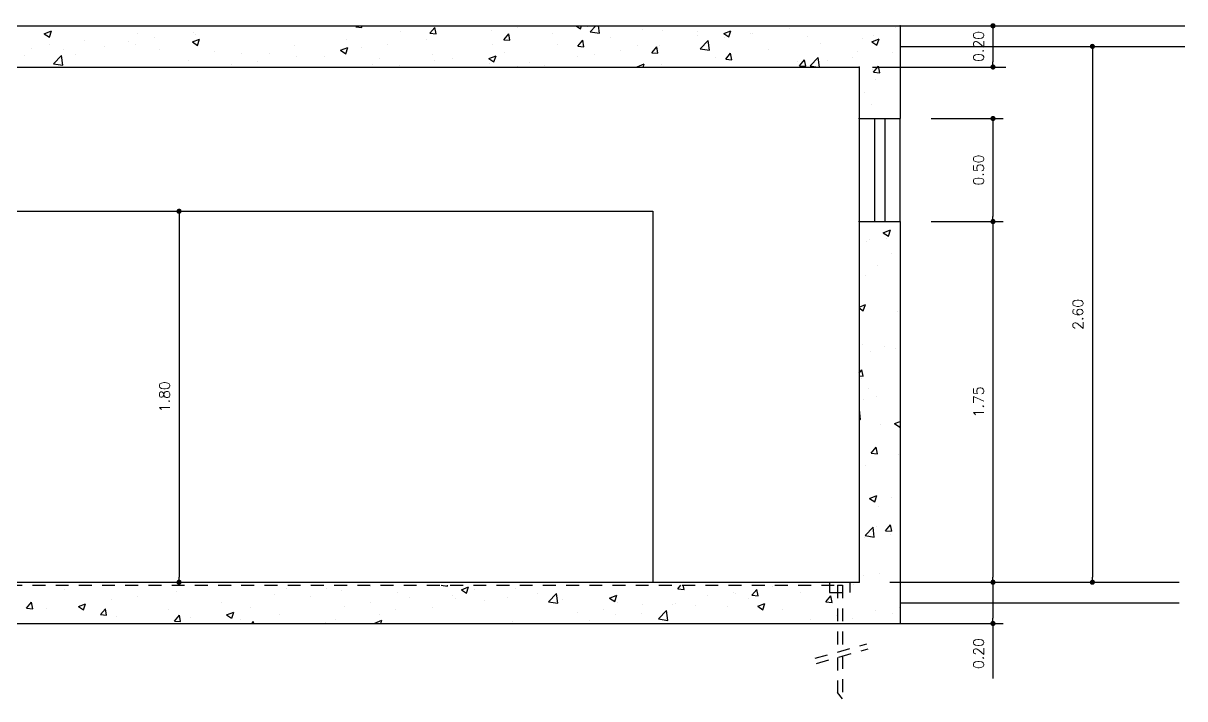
# Model space of a CAD drawing. Extents: x -14.6 to 12.4, y -16 to 11.8.
# Drawn here: x 0.55 to 11.81, y -14.55 to -8 of the extents above; entities that cross this region are included whole.
import ezdxf

# ---------------------------------------------------------------- set-up
doc = ezdxf.new("R2010")
doc.units = 0
doc.header["$LTSCALE"] = 0.5
doc.header["$MEASUREMENT"] = 0
doc.linetypes.add('HIDDEN', pattern=[0.375, 0.25, -0.125])
doc.layers.get('0').update_dxf_attribs({"linetype": 'CONTINUOUS'})
doc.layers.get('DEFPOINTS').update_dxf_attribs({"linetype": 'CONTINUOUS'})
doc.layers.add('DETALHES', color=4, linetype='CONTINUOUS')
doc.styles.add('ROMANS', font='romans')
doc.dimstyles.new('LINEAR', dxfattribs={"dimtxt": 0.1, "dimasz": 0.05, "dimexe": 0.1, "dimexo": 0.3, "dimgap": 0.09, "dimtad": 1, "dimlfac": 0.5, "dimzin": 1, "dimtxsty": 'ROMANS', "dimblk1": 'DOT', "dimblk2": 'DOT', "dimsah": 1, "dimcen": 0.09, "dimclrd": 1, "dimclre": 1, "dimclrt": 3, "dimazin": 3, "dimtfac": 1, "dimtdec": 4, "dimtmove": 0, "dimatfit": 3, "dimtolj": 1, "dimtzin": 1})

# ---------------------------------------------------------------- blocks, each defined once
blk = doc.blocks.new('_DOT')
at = {"color": 0, "linetype": 'BYBLOCK'}
blk.add_line((-0.5, 0), (-1, 0), dxfattribs=at)
at = {"color": 0, "linetype": 'BYBLOCK', "const_width": 0.5}
blk.add_lwpolyline([(-0.25, 0, 1), (0.25, 0, 1)], format="xyb", close=True, dxfattribs=at)
blk = doc.blocks.new('*D5')
at = {"color": 1, "linetype": 'BYBLOCK'}
for p, q in [((2.057, -9.82), (2.162, -9.82)), ((2.062, -9.87), (2.062, -13.37)), ((2.057, -13.42), (2.162, -13.42))]:
    blk.add_line(p, q, dxfattribs=at)
at = {"layer": 'DEFPOINTS', "color": 0, "linetype": 'BYBLOCK'}
for p in [(1.757, -9.82), (1.757, -13.42), (2.062, -13.42)]:
    blk.add_point(p, dxfattribs=at)
at = {"color": 1, "linetype": 'BYBLOCK', "xscale": 0.05, "yscale": 0.05, "zscale": 0.05}
for p, rotation in [((2.062, -9.82), 90), ((2.062, -13.42), 270)]:
    blk.add_blockref('_DOT', p, dxfattribs=dict(at, rotation=rotation))
at = {"color": 3, "linetype": 'BYBLOCK', "insert": (1.922, -11.62), "char_height": 0.1, "attachment_point": 5, "rotation": 90, "style": 'ROMANS'}
blk.add_mtext('\\A1;1.80', dxfattribs=at)
blk = doc.blocks.new('*D6')
at = {"color": 1, "linetype": 'BYBLOCK'}
for p, q in [((8.787, -8.02), (10.055, -8.02)), ((9.955, -8.07), (9.955, -8.37)), ((8.787, -8.42), (10.055, -8.42))]:
    blk.add_line(p, q, dxfattribs=at)
at = {"layer": 'DEFPOINTS', "color": 0, "linetype": 'BYBLOCK'}
for p in [(8.487, -8.02), (8.487, -8.42), (9.955, -8.42)]:
    blk.add_point(p, dxfattribs=at)
at = {"color": 1, "linetype": 'BYBLOCK', "xscale": 0.05, "yscale": 0.05, "zscale": 0.05}
for p, rotation in [((9.955, -8.02), 90), ((9.955, -8.42), 270)]:
    blk.add_blockref('_DOT', p, dxfattribs=dict(at, rotation=rotation))
at = {"color": 3, "linetype": 'BYBLOCK', "insert": (9.815, -8.22), "char_height": 0.1, "attachment_point": 5, "rotation": 90, "style": 'ROMANS'}
blk.add_mtext('\\A1;0.20', dxfattribs=at)
blk = doc.blocks.new('*D7')
at = {"color": 1, "linetype": 'BYBLOCK'}
for p, q in [((9.356, -8.92), (10.055, -8.92)), ((9.955, -8.97), (9.955, -9.87)), ((9.356, -9.92), (10.055, -9.92))]:
    blk.add_line(p, q, dxfattribs=at)
at = {"layer": 'DEFPOINTS', "color": 0, "linetype": 'BYBLOCK'}
for p in [(9.056, -8.92), (9.056, -9.92), (9.955, -9.92)]:
    blk.add_point(p, dxfattribs=at)
at = {"color": 1, "linetype": 'BYBLOCK', "xscale": 0.05, "yscale": 0.05, "zscale": 0.05}
for p, rotation in [((9.955, -8.92), 90), ((9.955, -9.92), 270)]:
    blk.add_blockref('_DOT', p, dxfattribs=dict(at, rotation=rotation))
at = {"color": 3, "linetype": 'BYBLOCK', "insert": (9.815, -9.42), "char_height": 0.1, "attachment_point": 5, "rotation": 90, "style": 'ROMANS'}
blk.add_mtext('\\A1;0.50', dxfattribs=at)
blk = doc.blocks.new('*D8')
at = {"color": 1, "linetype": 'BYBLOCK'}
for p, q in [((9.356, -9.92), (10.055, -9.92)), ((9.955, -9.97), (9.955, -13.37)), ((9.356, -13.42), (10.055, -13.42))]:
    blk.add_line(p, q, dxfattribs=at)
at = {"layer": 'DEFPOINTS', "color": 0, "linetype": 'BYBLOCK'}
for p in [(9.056, -9.92), (9.056, -13.42), (9.955, -13.42)]:
    blk.add_point(p, dxfattribs=at)
at = {"color": 1, "linetype": 'BYBLOCK', "xscale": 0.05, "yscale": 0.05, "zscale": 0.05}
for p, rotation in [((9.955, -9.92), 90), ((9.955, -13.42), 270)]:
    blk.add_blockref('_DOT', p, dxfattribs=dict(at, rotation=rotation))
at = {"color": 3, "linetype": 'BYBLOCK', "insert": (9.815, -11.67), "char_height": 0.1, "attachment_point": 5, "rotation": 90, "style": 'ROMANS'}
blk.add_mtext('\\A1;1.75', dxfattribs=at)
blk = doc.blocks.new('*D9')
at = {"color": 1, "linetype": 'BYBLOCK'}
for p, q in [((8.956, -13.42), (10.055, -13.42)), ((9.955, -13.47), (9.955, -13.77)), ((8.956, -13.82), (10.055, -13.82)), ((9.955, -13.82), (9.955, -14.355))]:
    blk.add_line(p, q, dxfattribs=at)
at = {"layer": 'DEFPOINTS', "color": 0, "linetype": 'BYBLOCK'}
for p in [(8.656, -13.42), (8.656, -13.82), (9.955, -13.82)]:
    blk.add_point(p, dxfattribs=at)
at = {"color": 1, "linetype": 'BYBLOCK', "xscale": 0.05, "yscale": 0.05, "zscale": 0.05}
for p, rotation in [((9.955, -13.42), 90), ((9.955, -13.82), 270)]:
    blk.add_blockref('_DOT', p, dxfattribs=dict(at, rotation=rotation))
at = {"color": 3, "linetype": 'BYBLOCK', "insert": (9.815, -14.112), "char_height": 0.1, "attachment_point": 5, "rotation": 90, "style": 'ROMANS'}
blk.add_mtext('\\A1;0.20', dxfattribs=at)
blk = doc.blocks.new('*D10')
at = {"color": 1, "linetype": 'BYBLOCK'}
for p, q in [((9.356, -8.22), (11.019, -8.22)), ((10.919, -8.27), (10.919, -13.37)), ((9.356, -13.42), (11.019, -13.42))]:
    blk.add_line(p, q, dxfattribs=at)
at = {"layer": 'DEFPOINTS', "color": 0, "linetype": 'BYBLOCK'}
for p in [(9.056, -8.22), (9.056, -13.42), (10.919, -13.42)]:
    blk.add_point(p, dxfattribs=at)
at = {"color": 1, "linetype": 'BYBLOCK', "xscale": 0.05, "yscale": 0.05, "zscale": 0.05}
for p, rotation in [((10.919, -8.22), 90), ((10.919, -13.42), 270)]:
    blk.add_blockref('_DOT', p, dxfattribs=dict(at, rotation=rotation))
at = {"color": 3, "linetype": 'BYBLOCK', "insert": (10.779, -10.82), "char_height": 0.1, "attachment_point": 5, "rotation": 90, "style": 'ROMANS'}
blk.add_mtext('\\A1;2.60', dxfattribs=at)

msp = doc.modelspace()

# ---------------------------------------------------------------- linework, layer by layer
at = {"color": 4}
for p, q in [((-6.744, -8.02), (9.056, -8.02)), ((9.056, -8.02), (11.815, -8.02)), ((9.056, -8.02), (9.056, -8.92)), ((9.056, -8.22), (11.815, -8.22)), ((-6.544, -8.42), (8.656, -8.42)), ((8.656, -8.42), (8.656, -8.92)), ((8.656, -8.92), (9.056, -8.92)), ((8.656, -9.92), (8.656, -13.42)), ((8.656, -9.92), (9.056, -9.92)), ((9.056, -9.92), (9.056, -13.82)), ((-1.763, -13.42), (8.656, -13.42)), ((8.368, -13.42), (8.568, -13.42)), ((9.056, -13.42), (11.761, -13.42)), ((9.056, -13.62), (11.761, -13.62)), ((-10.344, -13.82), (9.056, -13.82))]:
    msp.add_line(p, q, dxfattribs=at)
at = {"color": 1}
for p, q in [((0.755, -8.097), (0.825, -8.07)), ((0.755, -8.097), (0.805, -8.13)), ((0.805, -8.13), (0.825, -8.07)), ((1.66, -8.092), (1.66, -8.092)), ((2.165, -8.028), (2.165, -8.028)), ((2.202, -8.088), (2.202, -8.088)), ((2.226, -8.101), (2.226, -8.101)), ((3.777, -8.03), (3.785, -8.02)), ((3.777, -8.03), (3.836, -8.036)), ((3.836, -8.036), (3.834, -8.02)), ((4.21, -8.077), (4.21, -8.077)), ((4.494, -8.093), (4.542, -8.036)), ((4.494, -8.093), (4.554, -8.098)), ((4.554, -8.098), (4.542, -8.036)), ((5.091, -8.068), (5.091, -8.068)), ((5.211, -8.156), (5.259, -8.098)), ((5.271, -8.161), (5.259, -8.098)), ((5.342, -8.035), (5.342, -8.035)), ((5.684, -8.097), (5.684, -8.097)), ((5.914, -8.02), (5.956, -8.048)), ((5.956, -8.048), (5.966, -8.02)), ((6.02, -8.031), (6.02, -8.031)), ((6.049, -8.078), (6.104, -8.02)), ((6.049, -8.078), (6.138, -8.091)), ((6.138, -8.091), (6.13, -8.02)), ((6.554, -8.054), (6.554, -8.054)), ((6.754, -8.066), (6.754, -8.066)), ((7.088, -8.076), (7.088, -8.076)), ((7.344, -8.095), (7.414, -8.068)), ((7.344, -8.095), (7.393, -8.128)), ((7.393, -8.128), (7.414, -8.068)), ((7.6, -8.097), (7.6, -8.097)), ((7.621, -8.099), (7.621, -8.099)), ((7.979, -8.047), (7.979, -8.047)), ((9.012, -8.032), (9.012, -8.032)), ((0.806, -8.202), (0.806, -8.202)), ((1.146, -8.162), (1.146, -8.162)), ((1.573, -8.171), (1.573, -8.171)), ((1.643, -8.201), (1.643, -8.201)), ((1.823, -8.138), (1.823, -8.138)), ((2.192, -8.177), (2.262, -8.15)), ((2.192, -8.177), (2.242, -8.211)), ((2.242, -8.21), (2.262, -8.15)), ((3.185, -8.216), (3.185, -8.216)), ((3.69, -8.152), (3.69, -8.152)), ((4.081, -8.201), (4.081, -8.201)), ((4.46, -8.151), (4.46, -8.151)), ((5.101, -8.197), (5.101, -8.197)), ((5.211, -8.156), (5.271, -8.161)), ((5.736, -8.2), (5.736, -8.2)), ((5.928, -8.219), (5.977, -8.161)), ((5.928, -8.219), (5.988, -8.224)), ((5.988, -8.224), (5.977, -8.161)), ((6.249, -8.13), (6.249, -8.13)), ((6.507, -8.216), (6.507, -8.216)), ((6.718, -8.213), (6.718, -8.213)), ((7.09, -8.116), (7.09, -8.116)), ((7.116, -8.243), (7.194, -8.162)), ((7.205, -8.257), (7.194, -8.162)), ((7.35, -8.13), (7.35, -8.13)), ((8.155, -8.121), (8.155, -8.121)), ((8.28, -8.189), (8.28, -8.189)), ((8.689, -8.144), (8.689, -8.144)), ((8.781, -8.175), (8.851, -8.148)), ((8.781, -8.175), (8.83, -8.208)), ((8.799, -8.114), (8.799, -8.114)), ((8.83, -8.208), (8.851, -8.148)), ((0.562, -8.304), (0.562, -8.304)), ((0.627, -8.237), (0.627, -8.237)), ((0.845, -8.39), (0.923, -8.308)), ((0.934, -8.403), (0.923, -8.308)), ((0.941, -8.254), (0.941, -8.254)), ((1.06, -8.301), (1.06, -8.301)), ((1.34, -8.225), (1.34, -8.225)), ((1.873, -8.247), (1.873, -8.247)), ((2.407, -8.27), (2.407, -8.27)), ((2.672, -8.286), (2.672, -8.286)), ((2.941, -8.292), (2.941, -8.292)), ((3.199, -8.317), (3.199, -8.317)), ((3.475, -8.315), (3.475, -8.315)), ((3.629, -8.257), (3.699, -8.23)), ((3.629, -8.257), (3.679, -8.291)), ((3.679, -8.291), (3.699, -8.23)), ((3.831, -8.234), (3.831, -8.234)), ((4.517, -8.297), (4.517, -8.297)), ((5.066, -8.337), (5.136, -8.31)), ((5.116, -8.371), (5.136, -8.31)), ((5.216, -8.275), (5.216, -8.275)), ((5.923, -8.316), (5.923, -8.316)), ((6.089, -8.296), (6.089, -8.296)), ((6.339, -8.263), (6.339, -8.263)), ((6.646, -8.281), (6.694, -8.224)), ((6.646, -8.281), (6.705, -8.287)), ((6.706, -8.287), (6.694, -8.224)), ((7.116, -8.243), (7.205, -8.257)), ((7.261, -8.324), (7.261, -8.324)), ((7.363, -8.344), (7.411, -8.287)), ((7.423, -8.349), (7.411, -8.287)), ((7.775, -8.253), (7.775, -8.253)), ((8.183, -8.409), (8.261, -8.327)), ((8.272, -8.42), (8.261, -8.327)), ((8.597, -8.326), (8.597, -8.326)), ((8.638, -8.266), (8.638, -8.266)), ((8.976, -8.276), (8.976, -8.276)), ((0.845, -8.39), (0.934, -8.403)), ((2.152, -8.361), (2.152, -8.361)), ((2.57, -8.4), (2.57, -8.4)), ((2.82, -8.367), (2.82, -8.367)), ((3.934, -8.397), (3.934, -8.397)), ((4.009, -8.337), (4.009, -8.337)), ((4.198, -8.409), (4.198, -8.409)), ((4.542, -8.36), (4.542, -8.36)), ((4.711, -8.339), (4.711, -8.339)), ((5.066, -8.337), (5.116, -8.371)), ((5.076, -8.382), (5.076, -8.382)), ((5.34, -8.416), (5.34, -8.416)), ((5.457, -8.379), (5.457, -8.379)), ((5.61, -8.405), (5.61, -8.405)), ((6.503, -8.417), (6.573, -8.39)), ((6.503, -8.417), (6.507, -8.42)), ((6.563, -8.42), (6.573, -8.39)), ((6.742, -8.399), (6.742, -8.399)), ((7.363, -8.344), (7.423, -8.349)), ((8.055, -8.366), (8.055, -8.366)), ((8.08, -8.407), (8.128, -8.349)), ((8.08, -8.407), (8.14, -8.412)), ((8.14, -8.412), (8.128, -8.349)), ((8.183, -8.409), (8.257, -8.42)), ((8.347, -8.359), (8.347, -8.359)), ((8.787, -8.447), (8.787, -8.447)), ((8.797, -8.47), (8.846, -8.412)), ((8.857, -8.475), (8.846, -8.412)), ((8.797, -8.47), (8.857, -8.475)), ((8.813, -8.54), (8.813, -8.54)), ((8.713, -8.67), (8.713, -8.67)), ((8.775, -8.78), (8.775, -8.78)), ((8.891, -10.028), (8.961, -10.001)), ((8.941, -10.061), (8.961, -10.001)), ((8.726, -10.111), (8.726, -10.111)), ((8.758, -10.093), (8.758, -10.093)), ((8.891, -10.028), (8.941, -10.061)), ((8.921, -10.082), (8.921, -10.082)), ((8.969, -10.228), (8.969, -10.228)), ((8.833, -10.348), (8.833, -10.348)), ((8.714, -10.444), (8.714, -10.444)), ((8.658, -10.476), (8.658, -10.476)), ((8.656, -10.75), (8.718, -10.726)), ((8.656, -10.758), (8.697, -10.786)), ((8.697, -10.786), (8.718, -10.726)), ((8.702, -10.777), (8.702, -10.777)), ((9.027, -10.788), (9.027, -10.788)), ((8.69, -11.11), (8.69, -11.11)), ((8.899, -11.135), (8.899, -11.135)), ((9.014, -11.149), (9.014, -11.149)), ((8.764, -11.182), (8.764, -11.182)), ((8.656, -11.391), (8.683, -11.358)), ((8.695, -11.421), (8.683, -11.358)), ((8.656, -11.418), (8.695, -11.421)), ((8.678, -11.443), (8.678, -11.443)), ((8.751, -11.544), (8.751, -11.544)), ((8.7, -11.643), (8.7, -11.643)), ((8.83, -11.615), (8.83, -11.615)), ((8.656, -11.75), (8.659, -11.746)), ((8.67, -11.841), (8.659, -11.746)), ((8.666, -11.776), (8.666, -11.776)), ((8.656, -11.839), (8.67, -11.841)), ((8.867, -11.888), (8.867, -11.888)), ((9.001, -11.881), (9.056, -11.86)), ((9.001, -11.881), (9.051, -11.914)), ((9.051, -11.914), (9.056, -11.901)), ((8.774, -12.168), (8.822, -12.11)), ((8.834, -12.173), (8.822, -12.11)), ((8.774, -12.168), (8.834, -12.173)), ((9.039, -12.177), (9.039, -12.177)), ((8.716, -12.289), (8.716, -12.289)), ((8.758, -12.606), (8.828, -12.579)), ((8.758, -12.606), (8.808, -12.639)), ((8.808, -12.639), (8.828, -12.579)), ((8.972, -12.594), (8.972, -12.594)), ((8.84, -12.685), (8.84, -12.685)), ((8.714, -12.967), (8.792, -12.886)), ((8.803, -12.981), (8.792, -12.886)), ((8.828, -12.881), (8.828, -12.881)), ((8.913, -12.92), (8.961, -12.863)), ((8.913, -12.92), (8.972, -12.925)), ((8.973, -12.925), (8.961, -12.863)), ((8.709, -12.988), (8.709, -12.988)), ((8.714, -12.967), (8.803, -12.981)), ((8.959, -12.955), (8.959, -12.955)), ((8.696, -13.35), (8.696, -13.35)), ((8.856, -13.331), (8.856, -13.331)), ((0.952, -13.489), (0.952, -13.489)), ((2.037, -13.507), (2.037, -13.507)), ((2.574, -13.456), (2.574, -13.456)), ((3.108, -13.479), (3.108, -13.479)), ((3.496, -13.478), (3.496, -13.478)), ((3.642, -13.502), (3.642, -13.502)), ((3.922, -13.462), (3.922, -13.462)), ((4.605, -13.449), (4.666, -13.459)), ((4.666, -13.458), (4.665, -13.449)), ((4.8, -13.493), (4.87, -13.466)), ((4.8, -13.493), (4.85, -13.527)), ((4.85, -13.527), (4.87, -13.466)), ((4.927, -13.486), (4.927, -13.486)), ((5.178, -13.453), (5.178, -13.453)), ((5.328, -13.482), (5.328, -13.482)), ((6.054, -13.456), (6.054, -13.456)), ((6.9, -13.484), (6.929, -13.449)), ((6.9, -13.484), (6.959, -13.489)), ((6.959, -13.489), (6.952, -13.449)), ((7.436, -13.516), (7.436, -13.516)), ((7.617, -13.547), (7.665, -13.489)), ((7.677, -13.552), (7.665, -13.489)), ((7.814, -13.466), (7.814, -13.466)), ((8.085, -13.515), (8.085, -13.515)), ((8.605, -13.44), (8.605, -13.44)), ((0.583, -13.671), (0.631, -13.614)), ((0.643, -13.677), (0.631, -13.614)), ((1.086, -13.656), (1.156, -13.629)), ((1.135, -13.689), (1.156, -13.629)), ((1.408, -13.59), (1.408, -13.59)), ((1.659, -13.557), (1.659, -13.557)), ((2.477, -13.612), (2.477, -13.612)), ((2.991, -13.542), (2.991, -13.542)), ((3.339, -13.562), (3.339, -13.562)), ((3.917, -13.619), (3.917, -13.619)), ((4.176, -13.524), (4.176, -13.524)), ((4.296, -13.569), (4.296, -13.569)), ((4.709, -13.547), (4.709, -13.547)), ((4.745, -13.582), (4.745, -13.582)), ((5.022, -13.601), (5.022, -13.601)), ((5.243, -13.569), (5.243, -13.569)), ((5.541, -13.526), (5.541, -13.526)), ((5.645, -13.61), (5.722, -13.529)), ((5.645, -13.61), (5.734, -13.624)), ((5.734, -13.624), (5.723, -13.529)), ((5.777, -13.592), (5.777, -13.592)), ((6.237, -13.573), (6.307, -13.546)), ((6.237, -13.573), (6.287, -13.607)), ((6.287, -13.607), (6.307, -13.546)), ((6.311, -13.614), (6.311, -13.614)), ((7.185, -13.549), (7.185, -13.549)), ((7.46, -13.531), (7.46, -13.531)), ((7.58, -13.579), (7.58, -13.579)), ((7.617, -13.547), (7.677, -13.552)), ((7.674, -13.653), (7.744, -13.627)), ((7.724, -13.687), (7.744, -13.627)), ((8.334, -13.61), (8.382, -13.552)), ((8.334, -13.61), (8.394, -13.615)), ((8.394, -13.615), (8.382, -13.552)), ((0.583, -13.671), (0.643, -13.677)), ((0.777, -13.673), (0.777, -13.673)), ((1.086, -13.656), (1.135, -13.689)), ((1.3, -13.734), (1.349, -13.677)), ((1.3, -13.734), (1.36, -13.739)), ((1.36, -13.739), (1.349, -13.677)), ((1.958, -13.687), (1.958, -13.687)), ((2.018, -13.797), (2.066, -13.74)), ((2.077, -13.802), (2.066, -13.739)), ((2.523, -13.736), (2.593, -13.709)), ((2.523, -13.736), (2.572, -13.769)), ((2.573, -13.769), (2.593, -13.709)), ((2.756, -13.662), (2.756, -13.662)), ((3.035, -13.735), (3.035, -13.735)), ((3.667, -13.652), (3.667, -13.652)), ((4.003, -13.736), (4.003, -13.736)), ((4.162, -13.682), (4.162, -13.682)), ((4.517, -13.665), (4.517, -13.665)), ((5.925, -13.715), (5.925, -13.715)), ((6.175, -13.682), (6.175, -13.682)), ((6.294, -13.731), (6.294, -13.731)), ((6.547, -13.725), (6.547, -13.725)), ((6.554, -13.632), (6.554, -13.632)), ((6.712, -13.776), (6.79, -13.695)), ((6.801, -13.79), (6.79, -13.695)), ((6.845, -13.637), (6.845, -13.637)), ((6.877, -13.631), (6.877, -13.631)), ((7.067, -13.65), (7.067, -13.65)), ((7.378, -13.659), (7.378, -13.659)), ((7.674, -13.653), (7.724, -13.687)), ((7.912, -13.682), (7.912, -13.682)), ((8.446, -13.705), (8.446, -13.705)), ((8.812, -13.694), (8.812, -13.694)), ((8.98, -13.727), (8.98, -13.727)), ((9.051, -13.672), (9.056, -13.667)), ((9.051, -13.672), (9.056, -13.673)), ((1.453, -13.751), (1.453, -13.751)), ((2.018, -13.797), (2.077, -13.802)), ((2.173, -13.763), (2.173, -13.763)), ((2.406, -13.818), (2.406, -13.818)), ((2.656, -13.785), (2.656, -13.785)), ((2.768, -13.82), (2.783, -13.802)), ((2.786, -13.82), (2.783, -13.802)), ((3.484, -13.811), (3.484, -13.811)), ((3.579, -13.782), (3.579, -13.782)), ((3.96, -13.816), (4.03, -13.789)), ((3.96, -13.816), (3.966, -13.82)), ((4.02, -13.82), (4.03, -13.789)), ((5.293, -13.798), (5.293, -13.798)), ((6.042, -13.789), (6.042, -13.789)), ((6.712, -13.776), (6.801, -13.79)), ((8.183, -13.777), (8.183, -13.777)), ((8.433, -13.744), (8.433, -13.744)), ((8.593, -13.773), (8.593, -13.773))]:
    msp.add_line(p, q, dxfattribs=at)
at = {"color": 1, "linetype": 'BYBLOCK'}
for p, q in [((9.306, -8.02), (10.08, -8.02)), ((8.906, -8.42), (10.08, -8.42)), ((9.306, -13.42), (10.08, -13.42))]:
    msp.add_line(p, q, dxfattribs=at)
at = {"color": 2}
for p, q in [((8.656, -8.92), (8.656, -9.92)), ((8.806, -8.92), (8.806, -9.92)), ((8.906, -8.92), (8.906, -9.92)), ((9.056, -9.92), (9.056, -8.92))]:
    msp.add_line(p, q, dxfattribs=at)
at = {"color": 3}
for p, q in [((-1.344, -9.82), (6.656, -9.82)), ((6.656, -9.82), (6.656, -13.42))]:
    msp.add_line(p, q, dxfattribs=at)
at = {"color": 3, "linetype": 'HIDDEN'}
for p, q in [((-1.834, -13.449), (8.447, -13.449)), ((8.447, -13.449), (8.447, -14.098)), ((8.447, -13.449), (8.497, -13.449)), ((8.497, -13.449), (8.497, -14.084)), ((8.447, -14.15), (8.447, -14.49)), ((8.497, -14.136), (8.497, -14.551)), ((8.497, -14.551), (8.447, -14.49))]:
    msp.add_line(p, q, dxfattribs=at)
at = {"color": 4, "linetype": 'HIDDEN'}
for p, q in [((8.368, -13.42), (8.368, -13.52)), ((8.568, -13.42), (8.568, -13.52)), ((8.368, -13.52), (8.568, -13.52))]:
    msp.add_line(p, q, dxfattribs=at)
at = {"color": 2, "linetype": 'HIDDEN'}
for p, q in [((8.231, -14.158), (8.732, -14.019)), ((8.244, -14.207), (8.745, -14.067))]:
    msp.add_line(p, q, dxfattribs=at)
at = {"color": 1, "linetype": 'BYBLOCK'}
for p in [(9.056, -8.02), (8.656, -8.42), (8.656, -8.42), (8.656, -13.42), (9.056, -13.82)]:
    msp.add_point(p, dxfattribs=at)
at = {"color": 0, "linetype": 'BYBLOCK'}
for p in [(8.656, -8.92), (8.656, -9.92), (8.656, -9.92), (9.056, -13.42), (9.056, -13.42)]:
    msp.add_point(p, dxfattribs=at)

# ---------------------------------------------------------------- dimensions: what is measured, and where the dimension line sits
at = {"layer": 'DETALHES'}
dim = msp.add_linear_dim(base=(9.955, -8.42), p1=(8.487, -8.02), p2=(8.487, -8.42), angle=90, text='0.20', dimstyle='LINEAR', dxfattribs=at)
dim.commit()
dim.dimension.update_dxf_attribs({"geometry": '*D6', "text_midpoint": (9.955, -8.22), "dimtype": 160})
for base, p1, p2, text, picture, middle in [((10.919, -13.42), (9.056, -8.22), (9.056, -13.42), '2.60', '*D10', (10.779, -10.82)), ((9.955, -9.92), (9.056, -8.92), (9.056, -9.92), '0.50', '*D7', (9.815, -9.42)), ((2.062, -13.42), (1.757, -9.82), (1.757, -13.42), '1.80', '*D5', (1.922, -11.62)), ((9.955, -13.42), (9.056, -9.92), (9.056, -13.42), '1.75', '*D8', (9.815, -11.67)), ((9.955, -13.82), (8.656, -13.42), (8.656, -13.82), '0.20', '*D9', (9.815, -14.112))]:
    dim = msp.add_linear_dim(base=base, p1=p1, p2=p2, angle=90, text=text, dimstyle='LINEAR', dxfattribs=at)
    dim.commit()
    dim.dimension.update_dxf_attribs({"geometry": picture, "text_midpoint": middle})

doc.saveas('drawing.dxf')
